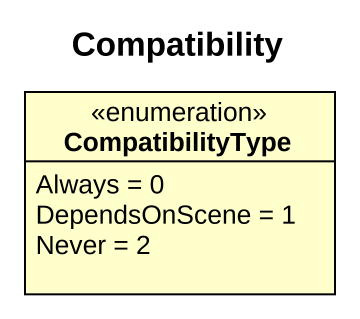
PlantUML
@startuml
title Compatibility
hide circle
hide empty members
enum CompatibilityType {
  Always = 0
  DependsOnScene = 1
  Never = 2
}
@enduml
